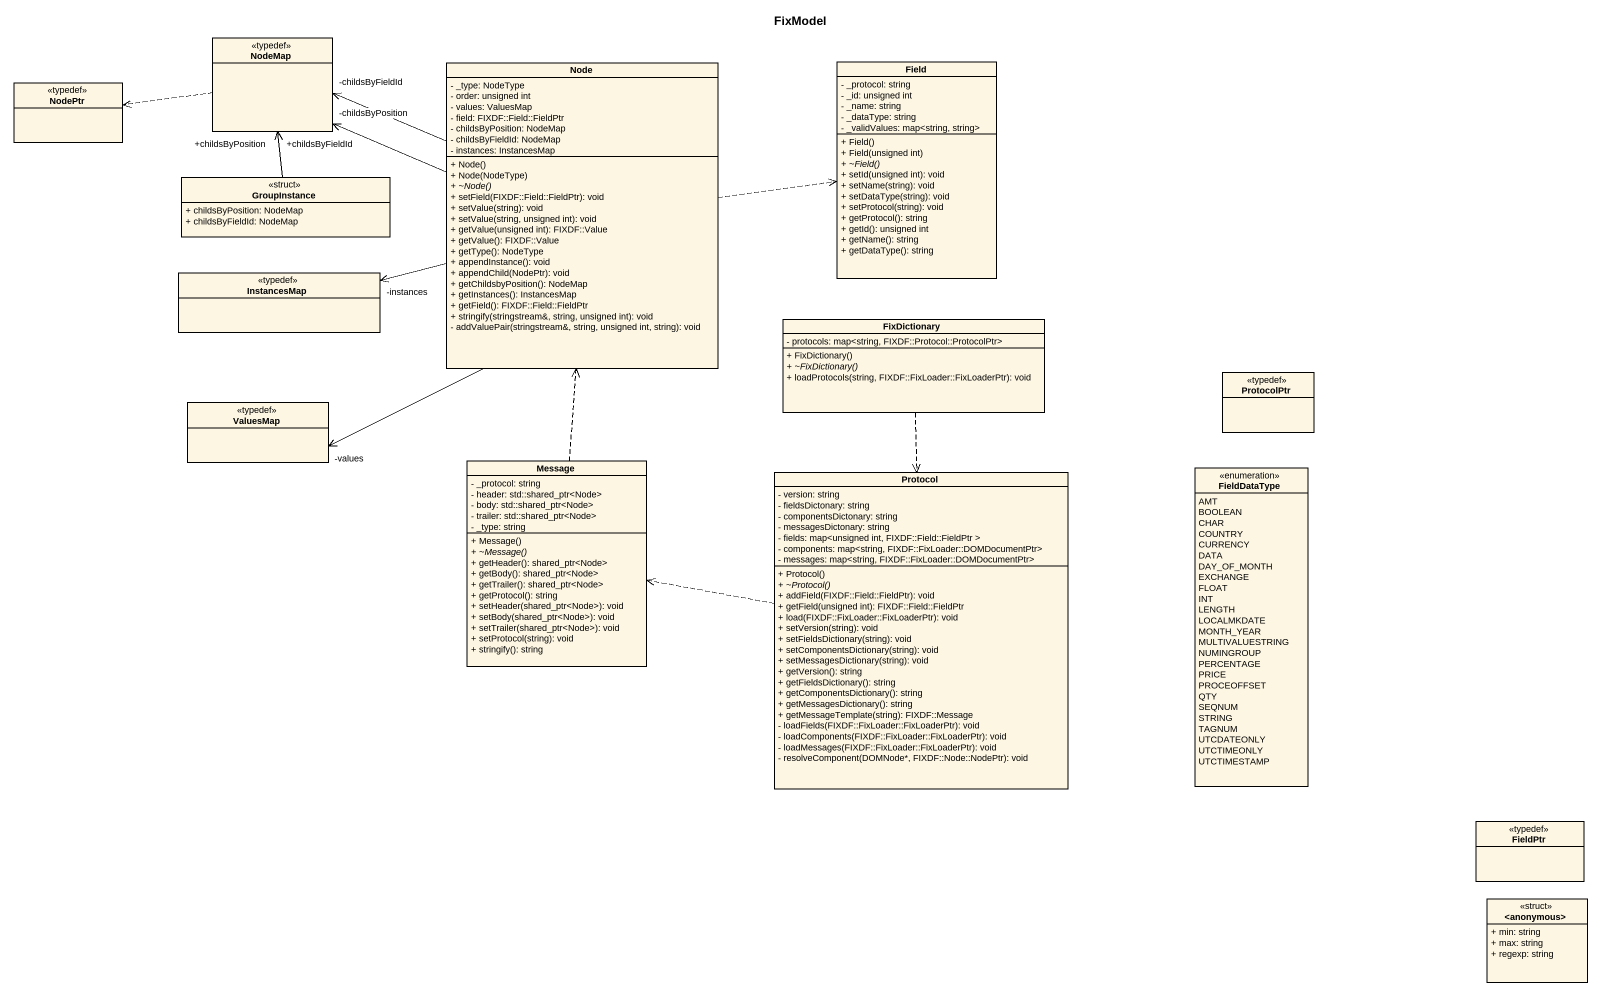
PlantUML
@startuml
title FixModel
hide circle
hide empty members
skinparam classAttributeIconSize 0
class NodeMap <<typedef>>
class NodePtr <<typedef>>
class "Node" as Node_ {
  - _type: NodeType
  - order: unsigned int
  - values: ValuesMap
  - field: FIXDF::Field::FieldPtr
  - childsByPosition: NodeMap
  - childsByFieldId: NodeMap
  - instances: InstancesMap
  + Node()
  + Node(NodeType)
  {abstract} + ~Node()
  + setField(FIXDF::Field::FieldPtr): void
  + setValue(string): void
  + setValue(string, unsigned int): void
  + getValue(unsigned int): FIXDF::Value
  + getValue(): FIXDF::Value
  + getType(): NodeType
  + appendInstance(): void
  + appendChild(NodePtr): void
  + getChildsbyPosition(): NodeMap
  + getInstances(): InstancesMap
  + getField(): FIXDF::Field::FieldPtr
  + stringify(stringstream&, string, unsigned int): void
  - addValuePair(stringstream&, string, unsigned int, string): void
}
class Field {
  - _protocol: string
  - _id: unsigned int
  - _name: string
  - _dataType: string
  - _validValues: map<string, string>
  + Field()
  + Field(unsigned int)
  {abstract} + ~Field()
  + setId(unsigned int): void
  + setName(string): void
  + setDataType(string): void
  + setProtocol(string): void
  + getProtocol(): string
  + getId(): unsigned int
  + getName(): string
  + getDataType(): string
}
class GroupInstance <<struct>> {
  + childsByPosition: NodeMap
  + childsByFieldId: NodeMap
}
class InstancesMap <<typedef>>
class FixDictionary {
  - protocols: map<string, FIXDF::Protocol::ProtocolPtr>
  + FixDictionary()
  {abstract} + ~FixDictionary()
  + loadProtocols(string, FIXDF::FixLoader::FixLoaderPtr): void
}
class ValuesMap <<typedef>>
class ProtocolPtr <<typedef>>
class Message {
  - _protocol: string
  - header: std::shared_ptr<Node>
  - body: std::shared_ptr<Node>
  - trailer: std::shared_ptr<Node>
  - _type: string
  + Message()
  {abstract} + ~Message()
  + getHeader(): shared_ptr<Node>
  + getBody(): shared_ptr<Node>
  + getTrailer(): shared_ptr<Node>
  + getProtocol(): string
  + setHeader(shared_ptr<Node>): void
  + setBody(shared_ptr<Node>): void
  + setTrailer(shared_ptr<Node>): void
  + setProtocol(string): void
  + stringify(): string
}
class "Protocol" as Protocol_ {
  - version: string
  - fieldsDictonary: string
  - componentsDictonary: string
  - messagesDictonary: string
  - fields: map<unsigned int, FIXDF::Field::FieldPtr >
  - components: map<string, FIXDF::FixLoader::DOMDocumentPtr>
  - messages: map<string, FIXDF::FixLoader::DOMDocumentPtr>
  + Protocol()
  {abstract} + ~Protocol()
  + addField(FIXDF::Field::FieldPtr): void
  + getField(unsigned int): FIXDF::Field::FieldPtr
  + load(FIXDF::FixLoader::FixLoaderPtr): void
  + setVersion(string): void
  + setFieldsDictionary(string): void
  + setComponentsDictionary(string): void
  + setMessagesDictionary(string): void
  + getVersion(): string
  + getFieldsDictionary(): string
  + getComponentsDictionary(): string
  + getMessagesDictionary(): string
  + getMessageTemplate(string): FIXDF::Message
  - loadFields(FIXDF::FixLoader::FixLoaderPtr): void
  - loadComponents(FIXDF::FixLoader::FixLoaderPtr): void
  - loadMessages(FIXDF::FixLoader::FixLoaderPtr): void
  - resolveComponent(DOMNode*, FIXDF::Node::NodePtr): void
}
enum FieldDataType {
  AMT
  BOOLEAN
  CHAR
  COUNTRY
  CURRENCY
  DATA
  DAY_OF_MONTH
  EXCHANGE
  FLOAT
  INT
  LENGTH
  LOCALMKDATE
  MONTH_YEAR
  MULTIVALUESTRING
  NUMINGROUP
  PERCENTAGE
  PRICE
  PROCEOFFSET
  QTY
  SEQNUM
  STRING
  TAGNUM
  UTCDATEONLY
  UTCTIMEONLY
  UTCTIMESTAMP
}
class FieldPtr <<typedef>>
class "<anonymous>" as anonymous <<struct>> {
  + min: string
  + max: string
  + regexp: string
}
NodeMap .left.> NodePtr
Node_ -left-> "-childsByFieldId" NodeMap
Node_ -left-> "-childsByPosition" NodeMap
Node_ .right.> Field
Node_ -left-> "-instances" InstancesMap
Node_ --> "-values" ValuesMap
GroupInstance -up-> "+childsByFieldId" NodeMap
GroupInstance -up-> "+childsByPosition" NodeMap
FixDictionary ..> Protocol_
Message .up.> Node_
Protocol_ .left.> Message
@enduml
